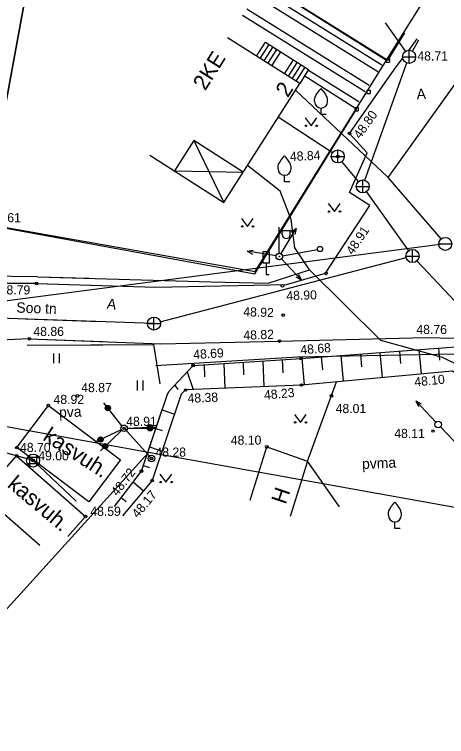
# Model space of a CAD drawing. Extents: x 641098 to 641452, y 6455754 to 6455962.
# Drawn here: x 641252.3 to 641285.4, y 6455863.5 to 6455918.9 of the extents above; entities that cross this region are included whole.
import ezdxf

# ---------------------------------------------------------------- set-up
doc = ezdxf.new("R2010")
doc.units = 0
for name, color, linetype in [('AED', 7, 'Continuous'), ('DKAEV', 7, 'Continuous'), ('HALJASTUS', 7, 'Continuous'), ('HOONE', 7, 'Continuous'), ('KKAEV', 7, 'Continuous'), ('KORGUS', 7, 'Continuous'), ('KTRASS', 7, 'Continuous'), ('LIIKLUS', 7, 'Continuous'), ('MPOHULIIN', 7, 'Continuous'), ('PIIR', 7, 'Continuous'), ('POST', 7, 'Continuous'), ('PUU', 7, 'Continuous'), ('RELJEEF', 7, 'Continuous'), ('SIOHULIIN', 7, 'Continuous'), ('SITRASS', 7, 'Continuous'), ('SKTRASS', 7, 'Continuous'), ('TEE', 7, 'Continuous'), ('VKAEV', 7, 'Continuous'), ('VTRASS', 7, 'Continuous')]:
    doc.layers.add(name, color=color, linetype=linetype)

msp = doc.modelspace()

# ---------------------------------------------------------------- linework, layer by layer
at = {"layer": 'AED'}
for p, q in [((641280.734, 6455915.455), (641280.734, 6455915.205)), ((641280.734, 6455915.455), (641280.984, 6455915.455)), ((641280.734, 6455915.205), (641280.984, 6455915.205)), ((641280.984, 6455915.455), (641280.984, 6455915.205)), ((641279.262, 6455913.056), (641279.262, 6455912.806)), ((641279.262, 6455913.056), (641279.512, 6455913.056)), ((641279.262, 6455912.806), (641279.512, 6455912.806)), ((641279.512, 6455913.056), (641279.512, 6455912.806)), ((641278.339, 6455911.737), (641278.339, 6455911.487)), ((641278.339, 6455911.737), (641278.589, 6455911.737)), ((641278.589, 6455911.737), (641278.589, 6455911.487)), ((641278.339, 6455911.487), (641278.589, 6455911.487))]:
    msp.add_line(p, q, dxfattribs=at)
for points in [[(641280.859, 6455915.33), (641271.377, 6455921.301)], [(641280.859, 6455915.33), (641282.181, 6455917.457)], [(641249.91, 6455902.78), (641270.675, 6455898.992), (641278.464, 6455911.612)], [(641263.059, 6455891.95), (641273.935, 6455892.62), (641285.938, 6455892.84), (641288.558, 6455891.52)]]:
    msp.add_lwpolyline(points, dxfattribs=at)
at = {"layer": 'DKAEV'}
for p, q in [((641253.43, 6455884.237), (641253.43, 6455885.103)), ((641253.93, 6455885.103), (641253.93, 6455884.237)), ((641253.247, 6455884.92), (641254.113, 6455884.92)), ((641254.113, 6455884.42), (641253.247, 6455884.42))]:
    msp.add_line(p, q, dxfattribs=at)
msp.add_circle((641253.68, 6455884.67), 0.5, dxfattribs=at)
at = {"layer": 'HALJASTUS'}
for p, q in [((641274.526, 6455910.937), (641274.99, 6455910.331)), ((641274.99, 6455910.331), (641275.435, 6455910.937)), ((641276.308, 6455904.363), (641276.772, 6455903.757)), ((641276.772, 6455903.757), (641277.217, 6455904.363)), ((641269.647, 6455903.225), (641270.11, 6455902.618)), ((641270.11, 6455902.618), (641270.556, 6455903.225)), ((641255.235, 6455892.888), (641255.235, 6455892.127)), ((641255.69, 6455892.888), (641255.69, 6455892.127)), ((641261.645, 6455890.813), (641261.645, 6455890.051)), ((641262.1, 6455890.813), (641262.1, 6455890.051)), ((641273.704, 6455888.197), (641274.167, 6455887.59)), ((641274.167, 6455887.59), (641274.613, 6455888.197)), ((641263.399, 6455883.623), (641263.863, 6455883.017)), ((641263.399, 6455883.623), (641263.863, 6455883.017)), ((641263.863, 6455883.017), (641264.308, 6455883.623)), ((641263.863, 6455883.017), (641264.308, 6455883.623))]:
    msp.add_line(p, q, dxfattribs=at)
for points in [[(641253.233, 6455893.52), (641262.909, 6455893.57), (641263.399, 6455890.55)], [(641253.233, 6455893.52), (641259.021, 6455893.55)], [(641274.723, 6455884.62), (641276.933, 6455890.708)], [(641277.152, 6455881.129), (641274.723, 6455884.62)]]:
    msp.add_lwpolyline(points, dxfattribs=at)
for centre in [(641274.589, 6455910.331), (641275.417, 6455910.331), (641276.371, 6455903.757), (641277.2, 6455903.757), (641269.709, 6455902.618), (641270.538, 6455902.618), (641273.766, 6455887.59), (641274.595, 6455887.59), (641263.462, 6455883.017), (641263.462, 6455883.017), (641264.291, 6455883.017), (641264.291, 6455883.017)]:
    msp.add_circle(centre, 0.055, dxfattribs=at)
at = {"layer": 'HOONE'}
for points in [[(641262.637, 6455908.081), (641268.308, 6455904.464), (641274.112, 6455913.564), (641268.59, 6455917.086)], [(641270.797, 6455915.679), (641271.482, 6455916.754)], [(641271.482, 6455916.754), (641274.798, 6455914.639)], [(641271.092, 6455915.491), (641271.777, 6455916.566)], [(641271.387, 6455915.302), (641272.072, 6455916.377)], [(641271.682, 6455915.114), (641272.368, 6455916.189)], [(641271.977, 6455914.926), (641272.663, 6455916.001)], [(641273.618, 6455915.392), (641272.932, 6455914.317)], [(641273.913, 6455915.204), (641273.227, 6455914.129)], [(641274.208, 6455915.016), (641273.522, 6455913.941)], [(641274.503, 6455914.827), (641273.817, 6455913.752)], [(641274.798, 6455914.639), (641274.112, 6455913.564)], [(641269.79, 6455906.788), (641265.999, 6455909.206), (641264.516, 6455906.882)], [(641265.999, 6455909.206), (641268.308, 6455904.464)], [(641264.516, 6455906.882), (641269.79, 6455906.788)], [(641257.955, 6455881.508), (641252.425, 6455885.664), (641254.851, 6455888.891), (641260.381, 6455884.735), (641257.955, 6455881.508)], [(641270.307, 6455881.637), (641271.6, 6455885.72), (641274.723, 6455884.62), (641273.379, 6455880.374)], [(641249.781, 6455882.014), (641252.421, 6455885.039), (641257.704, 6455880.384), (641256.349, 6455878.846)], [(641254.189, 6455878.168), (641249.781, 6455882.014)]]:
    msp.add_lwpolyline(points, dxfattribs=at)
at = {"layer": 'KKAEV'}
for p, q in [((641282.498, 6455915.12), (641282.498, 6455916.12)), ((641281.998, 6455915.62), (641282.998, 6455915.62)), ((641277.033, 6455907.484), (641277.033, 6455908.484)), ((641276.533, 6455907.984), (641277.533, 6455907.984)), ((641278.941, 6455905.19), (641278.941, 6455906.19)), ((641278.441, 6455905.69), (641279.441, 6455905.69)), ((641282.759, 6455899.85), (641282.759, 6455900.85)), ((641282.259, 6455900.35), (641283.259, 6455900.35)), ((641262.947, 6455894.67), (641262.947, 6455895.67)), ((641262.947, 6455894.67), (641262.947, 6455895.67)), ((641262.447, 6455895.17), (641263.447, 6455895.17)), ((641262.447, 6455895.17), (641263.447, 6455895.17))]:
    msp.add_line(p, q, dxfattribs=at)
for centre in [(641282.498, 6455915.62), (641277.033, 6455907.984), (641278.941, 6455905.69), (641282.759, 6455900.35), (641262.947, 6455895.17), (641262.947, 6455895.17)]:
    msp.add_circle(centre, 0.5, dxfattribs=at)
at = {"layer": 'KORGUS'}
for centre in [(641277.927, 6455909.749), (641277.033, 6455907.984), (641276.133, 6455899.017), (641253.948, 6455898.24), (641253.948, 6455898.24), (641272.789, 6455898.068), (641272.849, 6455895.822), (641253.392, 6455894.01), (641253.392, 6455894.01), (641272.558, 6455893.832), (641274.23, 6455892.49), (641265.945, 6455891.95), (641265.374, 6455890.08), (641274.252, 6455890.46), (641257.087, 6455889.63), (641257.087, 6455889.63), (641276.542, 6455889.63), (641254.85, 6455888.89), (641260.65, 6455887.14), (641284.329, 6455886.933), (641252.43, 6455885.66), (641271.6, 6455885.72), (641252.42, 6455885.04), (641253.68, 6455884.67), (641262.76, 6455884.83), (641261.99, 6455883.85), (641261.99, 6455883.85), (641262.802, 6455883.13), (641262.802, 6455883.13), (641257.7, 6455880.38)]:
    msp.add_circle(centre, 0.1, dxfattribs=at)
at = {"layer": 'KTRASS'}
for points in [[(641280.666, 6455918.221), (641282.21, 6455916.029)], [(641282.751, 6455916.051), (641283.257, 6455916.914)], [(641279.11, 6455906.161), (641282.329, 6455915.149)], [(641276.616, 6455908.26), (641272.471, 6455910.992)], [(641278.621, 6455906.074), (641277.353, 6455907.6)], [(641282.468, 6455900.757), (641279.232, 6455905.283)], [(641263.431, 6455895.296), (641282.275, 6455900.224)], [(641283.102, 6455899.986), (641305.226, 6455876.504)], [(641262.947, 6455895.17), (641245.85, 6455895.77), (641231.82, 6455887.57), (641213.98, 6455869.85), (641199.92, 6455854.91), (641179.809, 6455828.89)], [(641253.11, 6455895.522), (641258.806, 6455895.318)]]:
    msp.add_lwpolyline(points, dxfattribs=at)
at = {"layer": 'LIIKLUS'}
for p, q in [((641271.286, 6455900.66), (641271.286, 6455899.81)), ((641271.786, 6455900.66), (641271.286, 6455900.66)), ((641271.786, 6455900.66), (641271.786, 6455899.81)), ((641271.786, 6455899.81), (641271.286, 6455899.81)), ((641271.536, 6455899.81), (641271.536, 6455898.91)), ((641271.786, 6455898.91), (641271.536, 6455898.91))]:
    msp.add_line(p, q, dxfattribs=at)
at = {"layer": 'MPOHULIIN'}
for p, q in [((641272.682, 6455900.53), (641273.845, 6455902.456)), ((641273.845, 6455902.456), (641273.483, 6455902.148)), ((641273.845, 6455902.456), (641273.739, 6455901.993)), ((641270.084, 6455900.711), (641270.554, 6455900.786)), ((641270.084, 6455900.711), (641270.506, 6455900.491)), ((641272.306, 6455900.355), (641270.084, 6455900.711)), ((641272.553, 6455900.316), (641272.553, 6455900.316)), ((641272.553, 6455900.316), (641272.553, 6455900.316)), ((641272.553, 6455900.316), (641272.553, 6455900.316)), ((641272.723, 6455900.133), (641274.258, 6455898.488)), ((641274.258, 6455898.488), (641274.06, 6455898.92)), ((641274.258, 6455898.488), (641273.841, 6455898.717)), ((641283.013, 6455889.254), (641283.212, 6455888.822)), ((641283.013, 6455889.254), (641283.43, 6455889.026)), ((641284.552, 6455887.612), (641283.013, 6455889.254)), ((641284.723, 6455887.43), (641284.723, 6455887.43)), ((641284.723, 6455887.43), (641284.723, 6455887.43)), ((641284.897, 6455887.25), (641286.458, 6455885.63))]:
    msp.add_line(p, q, dxfattribs=at)
at = {"layer": 'PIIR'}
msp.add_lwpolyline([(641224.16, 6455962.082), (641220.5, 6455953.19), (641280.77, 6455915.37), (641287.505, 6455926.142)], dxfattribs=at)
for points in [[(641270.69, 6455899.15), (641280.77, 6455915.37), (641220.5, 6455953.19), (641213.41, 6455936.25), (641253.51, 6455922.51), (641249.88, 6455902.84)], [(641201.58, 6455908.74), (641249.88, 6455902.84), (641253.51, 6455922.51), (641213.41, 6455936.25)], [(641239.33, 6455889.47), (641224.6, 6455873.24), (641239.42, 6455859.81), (641262.53, 6455885.29)], [(641270.46, 6455810.04), (641315.35, 6455858.84), (641292.55, 6455879.89), (641262.53, 6455885.29), (641239.42, 6455859.81), (641229.68, 6455849.06)]]:
    msp.add_lwpolyline(points, close=True, dxfattribs=at)
at = {"layer": 'POST'}
for p, q in [((641272.549, 6455900.56), (641272.549, 6455902.56)), ((641272.549, 6455902.31), (641273.549, 6455902.31)), ((641272.776, 6455901.989), (641272.776, 6455902.31)), ((641273.388, 6455901.989), (641273.388, 6455902.31)), ((641272.549, 6455900.31), (641272.549, 6455900.31))]:
    msp.add_line(p, q, dxfattribs=at)
for points in [[(641272.795, 6455900.356), (641275.472, 6455900.853)], [(641262.76, 6455884.83), (641260.65, 6455887.14)]]:
    msp.add_lwpolyline(points, dxfattribs=at)
for centre, radius in [((641275.669, 6455900.89), 0.2), ((641272.549, 6455900.31), 0.25), ((641272.553, 6455900.316), 0.25), ((641272.549, 6455900.31), 0.0234), ((641260.65, 6455887.14), 0.25), ((641284.723, 6455887.43), 0.25), ((641262.76, 6455884.83), 0.25)]:
    msp.add_circle(centre, radius, dxfattribs=at)
msp.add_arc((641273.082, 6455901.989), 0.306, 180, 0, dxfattribs=at)
at = {"layer": 'PUU'}
for p, q in [((641275.754, 6455911.187), (641275.754, 6455911.687)), ((641276.154, 6455911.187), (641275.754, 6455911.187)), ((641272.953, 6455906.035), (641272.953, 6455906.535)), ((641273.353, 6455906.035), (641272.953, 6455906.035)), ((641281.411, 6455879.47), (641281.411, 6455879.97)), ((641281.811, 6455879.47), (641281.411, 6455879.47))]:
    msp.add_line(p, q, dxfattribs=at)
for points in [[(641275.254, 6455912.187), (641275.254, 6455912.337), (641275.264, 6455912.402), (641275.299, 6455912.532), (641275.359, 6455912.652), (641275.504, 6455912.887), (641275.664, 6455913.092), (641275.754, 6455913.187)], [(641276.254, 6455912.187), (641276.254, 6455912.337), (641276.244, 6455912.402), (641276.209, 6455912.532), (641276.149, 6455912.652), (641276.004, 6455912.887), (641275.844, 6455913.092), (641275.754, 6455913.187)], [(641272.453, 6455907.035), (641272.453, 6455907.185), (641272.463, 6455907.25), (641272.498, 6455907.38), (641272.558, 6455907.5), (641272.703, 6455907.735), (641272.863, 6455907.94), (641272.953, 6455908.035)], [(641273.453, 6455907.035), (641273.453, 6455907.185), (641273.443, 6455907.25), (641273.408, 6455907.38), (641273.348, 6455907.5), (641273.203, 6455907.735), (641273.043, 6455907.94), (641272.953, 6455908.035)], [(641280.911, 6455880.47), (641280.911, 6455880.62), (641280.921, 6455880.685), (641280.956, 6455880.815), (641281.016, 6455880.935), (641281.161, 6455881.17), (641281.321, 6455881.375), (641281.411, 6455881.47)], [(641281.911, 6455880.47), (641281.911, 6455880.62), (641281.901, 6455880.685), (641281.866, 6455880.815), (641281.806, 6455880.935), (641281.661, 6455881.17), (641281.501, 6455881.375), (641281.411, 6455881.47)]]:
    msp.add_lwpolyline(points, dxfattribs=at)
for centre in [(641275.754, 6455912.187), (641272.953, 6455907.035), (641281.411, 6455880.47)]:
    msp.add_arc(centre, 0.5, 180, 0, dxfattribs=at)
at = {"layer": 'RELJEEF'}
for points in [[(641259.912, 6455881.157), (641261.99, 6455883.85), (641263.948, 6455889.68), (641264.084, 6455889.96), (641265.945, 6455891.95), (641274.23, 6455892.49), (641286.402, 6455893.41), (641292.257, 6455889.25), (641303.628, 6455878.39), (641304.742, 6455874.62)], [(641278.761, 6455892.832), (641278.851, 6455891.863)], [(641280.257, 6455892.946), (641280.434, 6455891.031)], [(641281.753, 6455893.059), (641281.84, 6455892.114)], [(641283.248, 6455893.172), (641283.421, 6455891.307)], [(641284.744, 6455893.285), (641284.829, 6455892.365)], [(641271.28, 6455892.298), (641271.364, 6455890.336)], [(641272.777, 6455892.395), (641272.82, 6455891.398)], [(641274.274, 6455892.493), (641274.46, 6455890.479)], [(641275.77, 6455892.606), (641275.862, 6455891.612)], [(641277.265, 6455892.719), (641277.447, 6455890.755)], [(641266.79, 6455892.005), (641266.83, 6455891.075)], [(641268.287, 6455892.103), (641268.368, 6455890.208)], [(641269.784, 6455892.2), (641269.798, 6455891.235)], [(641304.742, 6455874.62), (641302.547, 6455876.99), (641290.876, 6455887.99), (641285.836, 6455891.53), (641274.252, 6455890.46), (641265.374, 6455890.08), (641265.029, 6455889.77), (641262.802, 6455883.13), (641260.545, 6455880.444)], [(641265.499, 6455891.473), (641265.953, 6455890.105)], [(641264.538, 6455890.446), (641264.784, 6455890.108)], [(641259.912, 6455881.157), (641261.99, 6455883.85), (641263.579, 6455888.582)], [(641263.57, 6455888.553), (641264.515, 6455888.236)], [(641263.57, 6455888.553), (641263.695, 6455888.511)], [(641263.092, 6455887.131), (641263.565, 6455886.973)], [(641263.092, 6455887.131), (641263.565, 6455886.973)], [(641262.614, 6455885.709), (641263.561, 6455885.392)], [(641262.614, 6455885.709), (641263.561, 6455885.392)], [(641262.137, 6455884.287), (641262.61, 6455884.129)], [(641262.137, 6455884.287), (641262.61, 6455884.129)], [(641261.356, 6455883.028), (641262.153, 6455882.358)], [(641261.356, 6455883.028), (641262.153, 6455882.358)], [(641260.439, 6455881.84), (641260.814, 6455881.525)], [(641260.439, 6455881.84), (641260.814, 6455881.525)]]:
    msp.add_lwpolyline(points, dxfattribs=at)
at = {"layer": 'SIOHULIIN'}
for p, q in [((641260.494, 6455887.335), (641259.094, 6455889.085)), ((641260.424, 6455887.032), (641258.403, 6455886.066)), ((641260.469, 6455886.968), (641258.842, 6455885.427)), ((641260.65, 6455887.14), (641260.65, 6455887.14)), ((641260.65, 6455887.14), (641260.65, 6455887.14)), ((641260.65, 6455887.14), (641260.65, 6455887.14)), ((641260.65, 6455887.14), (641260.65, 6455887.14)), ((641260.65, 6455887.14), (641260.65, 6455887.14)), ((641260.9, 6455887.151), (641263.138, 6455887.251)), ((641260.9, 6455887.14), (641263.141, 6455887.14))]:
    msp.add_line(p, q, dxfattribs=at)
for centre, radius in [((641259.404, 6455888.697), 0.199), ((641259.404, 6455888.697), 0.19), ((641259.404, 6455888.697), 0.18), ((641259.404, 6455888.697), 0.171), ((641259.404, 6455888.697), 0.162), ((641259.404, 6455888.697), 0.152), ((641259.404, 6455888.697), 0.143), ((641259.404, 6455888.697), 0.133), ((641259.404, 6455888.697), 0.124), ((641259.404, 6455888.697), 0.114), ((641259.404, 6455888.697), 0.105), ((641259.404, 6455888.697), 0.0953), ((641259.404, 6455888.697), 0.0858), ((641259.404, 6455888.697), 0.0763), ((641259.404, 6455888.697), 0.0669), ((641259.404, 6455888.697), 0.0574), ((641259.404, 6455888.697), 0.0479), ((641259.404, 6455888.697), 0.0385), ((641259.404, 6455888.697), 0.029), ((641259.404, 6455888.697), 0.0195), ((641259.404, 6455888.697), 0.0101), ((641259.404, 6455888.697), 0.00061), ((641262.643, 6455887.229), 0.199), ((641262.645, 6455887.14), 0.199), ((641262.643, 6455887.229), 0.19), ((641262.645, 6455887.14), 0.19), ((641262.643, 6455887.229), 0.18), ((641262.645, 6455887.14), 0.18), ((641262.643, 6455887.229), 0.171), ((641262.645, 6455887.14), 0.171), ((641262.643, 6455887.229), 0.162), ((641262.645, 6455887.14), 0.162), ((641262.643, 6455887.229), 0.152), ((641262.645, 6455887.14), 0.152), ((641262.643, 6455887.229), 0.143), ((641262.643, 6455887.229), 0.133), ((641262.643, 6455887.229), 0.124), ((641262.643, 6455887.229), 0.114), ((641262.643, 6455887.229), 0.105), ((641262.643, 6455887.229), 0.0953), ((641262.643, 6455887.229), 0.0858), ((641262.643, 6455887.229), 0.0763), ((641262.643, 6455887.229), 0.0669), ((641262.645, 6455887.14), 0.143), ((641262.645, 6455887.14), 0.133), ((641262.645, 6455887.14), 0.124), ((641262.645, 6455887.14), 0.114), ((641262.645, 6455887.14), 0.105), ((641262.645, 6455887.14), 0.0953), ((641262.645, 6455887.14), 0.0858), ((641262.645, 6455887.14), 0.0763), ((641262.645, 6455887.14), 0.0669), ((641262.643, 6455887.229), 0.0574), ((641262.645, 6455887.14), 0.0574), ((641262.643, 6455887.229), 0.0479), ((641262.645, 6455887.14), 0.0479), ((641262.643, 6455887.229), 0.0385), ((641262.645, 6455887.14), 0.0385), ((641262.643, 6455887.229), 0.029), ((641262.645, 6455887.14), 0.029), ((641262.643, 6455887.229), 0.0195), ((641262.645, 6455887.14), 0.0195), ((641262.643, 6455887.229), 0.0101), ((641262.645, 6455887.14), 0.0101), ((641262.643, 6455887.229), 0.00061), ((641262.645, 6455887.14), 0.00061), ((641258.85, 6455886.28), 0.199), ((641258.85, 6455886.28), 0.19), ((641258.85, 6455886.28), 0.18), ((641258.85, 6455886.28), 0.171), ((641258.85, 6455886.28), 0.162), ((641258.85, 6455886.28), 0.152), ((641258.85, 6455886.28), 0.143), ((641258.85, 6455886.28), 0.133), ((641258.85, 6455886.28), 0.124), ((641258.85, 6455886.28), 0.114), ((641258.85, 6455886.28), 0.105), ((641258.85, 6455886.28), 0.0953), ((641258.85, 6455886.28), 0.0858), ((641258.85, 6455886.28), 0.0763), ((641258.85, 6455886.28), 0.0669), ((641258.85, 6455886.28), 0.0574), ((641258.85, 6455886.28), 0.0479), ((641258.85, 6455886.28), 0.0385), ((641258.85, 6455886.28), 0.029), ((641258.85, 6455886.28), 0.0195), ((641258.85, 6455886.28), 0.0101), ((641258.85, 6455886.28), 0.00061), ((641259.202, 6455885.768), 0.199), ((641259.202, 6455885.768), 0.19), ((641259.202, 6455885.768), 0.18), ((641259.202, 6455885.768), 0.171), ((641259.202, 6455885.768), 0.162), ((641259.202, 6455885.768), 0.152), ((641259.202, 6455885.768), 0.143), ((641259.202, 6455885.768), 0.133), ((641259.202, 6455885.768), 0.124), ((641259.202, 6455885.768), 0.114), ((641259.202, 6455885.768), 0.105), ((641259.202, 6455885.768), 0.0953), ((641259.202, 6455885.768), 0.0858), ((641259.202, 6455885.768), 0.0763), ((641259.202, 6455885.768), 0.0669), ((641259.202, 6455885.768), 0.0574), ((641259.202, 6455885.768), 0.0479), ((641259.202, 6455885.768), 0.0385), ((641259.202, 6455885.768), 0.029), ((641259.202, 6455885.768), 0.0195), ((641259.202, 6455885.768), 0.0101), ((641259.202, 6455885.768), 0.00061)]:
    msp.add_circle(centre, radius, dxfattribs=at)
at = {"layer": 'SITRASS'}
for points in [[(641274.864, 6455899.282), (641273.75, 6455900.972), (641273.465, 6455903.15), (641272.609, 6455905.314), (641270.113, 6455907.294)], [(641254.009, 6455898.749), (641267.312, 6455898.38), (641267.312, 6455898.38), (641271.701, 6455898.258), (641274.864, 6455899.282), (641280.306, 6455893.91), (641285.031, 6455892.598), (641286.176, 6455892.029)], [(641254.009, 6455898.749), (641245.967, 6455898.865), (641240.014, 6455898.682), (641236.629, 6455897.636), (641234.475, 6455896.595), (641227.937, 6455890.309), (641220.629, 6455883.114), (641214.699, 6455878.644), (641212.569, 6455877.158), (641207.47, 6455874.961), (641200.693, 6455873.733), (641194.367, 6455874.186)], [(641254.009, 6455898.749), (641257.948, 6455898.64)]]:
    msp.add_lwpolyline(points, dxfattribs=at)
at = {"layer": 'SKTRASS'}
msp.add_lwpolyline([(641256.988, 6455881.554), (641253.68, 6455884.67), (641247.183, 6455886.497), (641242.619, 6455886.966), (641241.832, 6455886.785), (641239.482, 6455885.676), (641238.212, 6455884.766), (641231.7, 6455879.05), (641224.73, 6455872.67), (641212.96, 6455860.71), (641209.23, 6455854.76), (641207.88, 6455852.99), (641204.52, 6455848.37), (641194.13, 6455837.37)], dxfattribs=at)
at = {"layer": 'TEE'}
for points in [[(641271.072, 6455920.841), (641280.416, 6455915.015)], [(641270.739, 6455920.337), (641280.097, 6455914.503)], [(641270.052, 6455919.297), (641279.437, 6455913.445)], [(641269.732, 6455918.813), (641279.131, 6455912.953)], [(641283.092, 6455916.997), (641282.445, 6455916.115)], [(641253.948, 6455898.24), (641263.071, 6455897.96), (641273.092, 6455898.17), (641276.099, 6455899.04), (641279.492, 6455904.21), (641277.941, 6455905.213), (641279.283, 6455908.256), (641277.927, 6455909.749), (641281.385, 6455914.67), (641282.05, 6455915.576)], [(641274.796, 6455914.587), (641278.651, 6455912.184)], [(641278.464, 6455911.612), (641274.5, 6455914.131)], [(641253.948, 6455898.24), (641249.47, 6455898.23), (641246.898, 6455898.129), (641240.91, 6455897.8), (641239.847, 6455898.337)], [(641253.948, 6455898.24), (641258.124, 6455898.112)], [(641253.392, 6455894.01), (641243.41, 6455893.55), (641241.752, 6455893.426), (641239.89, 6455892.85), (641237.27, 6455891.77), (641230.04, 6455884.8), (641228.76, 6455883.74), (641228.33, 6455883.25), (641226.98, 6455882.06), (641226.09, 6455881.06), (641225.63, 6455880.52)], [(641253.392, 6455894.01), (641263.483, 6455893.62), (641272.558, 6455893.832), (641272.558, 6455893.832), (641283.788, 6455894.114), (641285.953, 6455894.062), (641287.21, 6455893.668), (641288.29, 6455893.016), (641289.571, 6455892.135), (641298.704, 6455883.633), (641314.347, 6455869.967)], [(641253.392, 6455894.01), (641258.991, 6455893.794)]]:
    msp.add_lwpolyline(points, dxfattribs=at)
at = {"layer": 'VKAEV'}
msp.add_line((641284.772, 6455901.28), (641285.772, 6455901.28), dxfattribs=at)
msp.add_circle((641285.272, 6455901.28), 0.5, dxfattribs=at)
at = {"layer": 'VTRASS'}
for points in [[(641284.946, 6455901.659), (641280.891, 6455906.373), (641286.974, 6455914.854)], [(641280.891, 6455906.373), (641273.795, 6455913.068)], [(641285.272, 6455901.28), (641239.13, 6455895.27), (641214.06, 6455873.44), (641199.56, 6455858.25), (641179.51, 6455835.552)]]:
    msp.add_lwpolyline(points, dxfattribs=at)

# ---------------------------------------------------------------- texts
at = {"layer": 'HALJASTUS'}
for s, p in [('pva', (641255.684, 6455887.959)), ('pva', (641255.684, 6455887.959)), ('pvma', (641278.907, 6455884.014))]:
    msp.add_text(s, height=0.8, rotation=2.564, dxfattribs=at).set_placement(p)
at = {"layer": 'HOONE'}
for s, rotation, p in [('2KE', 57.8599, (641266.871, 6455912.968)), ('2', 57.4699, (641273.198, 6455912.439)), ('kasvuh.', 327.1902, (641254.353, 6455886.288)), ('kasvuh.', 319.9873, (641251.637, 6455882.705)), ('H', 71.3567, (641273.04, 6455881.252))]:
    msp.add_text(s, height=1.2, rotation=rotation, dxfattribs=at).set_placement(p)
at = {"layer": 'KORGUS'}
for s, height, rotation, p in [('48.71', 0.6999, 359.963, (641283.132, 6455915.338)), ('48.80', 0.6999, 54.4585, (641278.75, 6455909.278)), ('48.84', 0.6999, 2.564, (641273.378, 6455907.63)), ('48.91', 0.6999, 56.243, (641278.184, 6455900.389)), ('48.90', 0.6999, 1.9757, (641273.1, 6455896.952)), ('48.92', 0.6999, 358.1679, (641269.78, 6455895.734)), ('48.82', 0.6999, 1.9757, (641269.809, 6455893.924)), ('48.68', 0.7, 4.3224, (641274.191, 6455892.811)), ('48.69', 0.7, 3.7292, (641265.977, 6455892.441)), ('48.10', 0.7, 5.2774, (641282.928, 6455890.349)), ('48.23', 0.7, 5.2774, (641271.411, 6455889.338)), ('48.38', 0.7, 2.4509, (641265.532, 6455889.088)), ('48.72', 0.7, 52.3524, (641260.146, 6455881.893)), ('48.72', 0.7, 52.3524, (641260.146, 6455881.893)), ('48.17', 0.7, 49.9679, (641261.709, 6455880.219)), ('48.17', 0.7, 49.9679, (641261.709, 6455880.219))]:
    msp.add_text(s, height=height, rotation=rotation, dxfattribs=at).set_placement(p)
for s, p in [('48.61', (641250.401, 6455902.938)), ('48.79', (641251.12, 6455897.402)), ('48.79', (641251.12, 6455897.402)), ('48.76', (641283.055, 6455894.369)), ('48.86', (641253.702, 6455894.217)), ('48.86', (641253.702, 6455894.217)), ('48.87', (641257.37, 6455889.913)), ('48.87', (641257.37, 6455889.913)), ('48.92', (641255.247, 6455889.004)), ('48.01', (641276.868, 6455888.307)), ('48.91', (641260.819, 6455887.325)), ('48.11', (641281.361, 6455886.398)), ('48.10', (641268.833, 6455885.888)), ('48.70', (641252.678, 6455885.326)), ('48.28', (641263.057, 6455884.966)), ('49.00', (641254.078, 6455884.685)), ('48.59', (641258.064, 6455880.425))]:
    msp.add_text(s, height=0.7, dxfattribs=at).set_placement(p)
at = {"layer": 'TEE'}
for s, rotation, p in [('A', 2.564, (641283.092, 6455912.362)), ('Soo tn', 357.9899, (641252.388, 6455896.014)), ('Soo tn', 357.9899, (641252.388, 6455896.014)), ('A', 352.2262, (641259.302, 6455896.319))]:
    msp.add_text(s, height=0.8, rotation=rotation, dxfattribs=at).set_placement(p)

doc.saveas('drawing.dxf')
